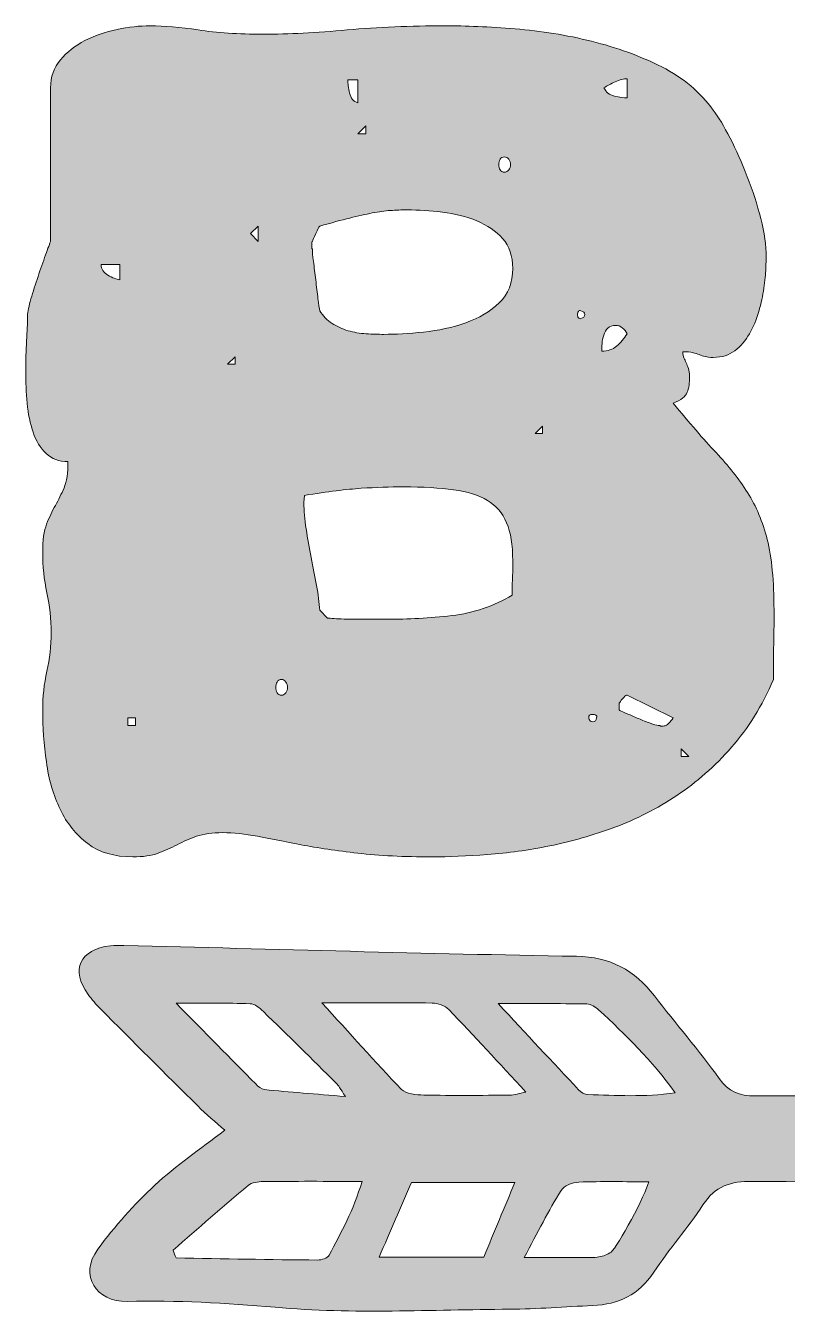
# Model space of a CAD drawing. Header units: inches. Extents: x 149 to 931, y -808 to -273.
# Drawn here: x 158.3 to 289.5, y -525.2 to -303.4 of the extents above; entities that cross this region are included whole.
import ezdxf

# ---------------------------------------------------------------- set-up
doc = ezdxf.new("R2010")
doc.units = ezdxf.units.IN
doc.header["$MEASUREMENT"] = 0
doc.layers.add('Layer 1', color=7, linetype='Continuous')

# ---------------------------------------------------------------- blocks, each defined once
blk = doc.blocks.new('block 3')
at = {"layer": 'Layer 1', "true_color": 0xffffff}
h = blk.add_hatch(color=7, dxfattribs=at)
h.dxf.hatch_style = 2
edge = h.paths.add_edge_path()
edge.add_spline(control_points=[(192.28, -442.31), (190.47, -442.31), (188.97, -442.52), (187.77, -442.94), (186.58, -443.36), (185.46, -443.85), (184.43, -444.4), (183.39, -444.94), (182.3, -445.43), (181.13, -445.85), (179.97, -446.27), (178.52, -446.48), (176.77, -446.48), (173.6, -446.48), (171.02, -445.72), (169.02, -444.2), (167.01, -442.68), (165.43, -440.71), (164.26, -438.29), (163.1, -435.86), (162.31, -433.15), (161.89, -430.14), (161.47, -427.14), (161.26, -424.15), (161.26, -421.18), (161.26, -418.91), (161.5, -416.7), (161.98, -414.53), (162.47, -412.37), (162.71, -410.16), (162.71, -407.89), (162.71, -405.57), (162.47, -403.27), (161.98, -401.01), (161.5, -398.75), (161.26, -396.42), (161.26, -394.03), (161.26, -391.96), (161.48, -390.34), (161.94, -389.18), (162.39, -388.02), (162.89, -386.95), (163.44, -385.98), (163.99, -385.01), (164.49, -383.99), (164.94, -382.93), (165.39, -381.86), (165.62, -380.36), (165.62, -378.42), (164.07, -378.42), (162.81, -377.95), (161.84, -377.01), (160.87, -376.08), (160.13, -374.86), (159.61, -373.38), (159.09, -371.89), (158.75, -370.23), (158.59, -368.38), (158.43, -366.54), (158.35, -364.7), (158.35, -362.86), (158.35, -361.01), (158.4, -359.27), (158.5, -357.62), (158.59, -355.97), (158.64, -354.63), (158.64, -353.6), (158.64, -352.95), (158.8, -352.03), (159.12, -350.84), (159.45, -349.64), (159.84, -348.38), (160.29, -347.05), (160.74, -345.73), (161.18, -344.47), (161.6, -343.27), (162.02, -342.08), (162.36, -341.16), (162.62, -340.51), (162.62, -340.51), (162.62, -314.04), (162.62, -314.04), (162.62, -312.17), (163.18, -310.57), (164.31, -309.24), (165.44, -307.92), (166.85, -306.82), (168.53, -305.94), (170.21, -305.07), (172.05, -304.43), (174.06, -304.01), (176.06, -303.59), (177.96, -303.38), (179.78, -303.38), (182.17, -303.38), (184.93, -303.62), (188.06, -304.1), (191.2, -304.59), (194.93, -304.83), (199.26, -304.83), (203.59, -304.83), (208.41, -304.59), (213.71, -304.1), (219.01, -303.62), (224.6, -303.38), (230.48, -303.38), (234.1, -303.38), (238.14, -303.55), (242.6, -303.91), (247.06, -304.26), (251.46, -304.97), (255.79, -306.04), (260.12, -307.11), (264.14, -308.58), (267.86, -310.45), (271.57, -312.33), (274.53, -314.82), (276.73, -317.92), (277.64, -319.08), (278.6, -320.68), (279.64, -322.72), (280.67, -324.75), (281.66, -326.97), (282.6, -329.36), (283.53, -331.75), (284.31, -334.16), (284.92, -336.58), (285.54, -339.01), (285.84, -341.22), (285.84, -343.23), (285.84, -343.55), (285.83, -344.19), (285.79, -345.16), (285.76, -346.13), (285.65, -347.26), (285.45, -348.56), (285.26, -349.85), (284.97, -351.19), (284.58, -352.58), (284.19, -353.97), (283.66, -355.25), (282.98, -356.41), (282.31, -357.57), (281.46, -358.54), (280.46, -359.32), (279.46, -360.09), (278.22, -360.48), (276.73, -360.48), (276.15, -360.48), (275.68, -360.43), (275.32, -360.34), (274.97, -360.24), (274.63, -360.13), (274.31, -360), (273.98, -359.87), (273.61, -359.75), (273.19, -359.66), (272.77, -359.56), (272.21, -359.51), (271.49, -359.51), (271.49, -359.97), (271.56, -360.32), (271.69, -360.58), (271.82, -360.84), (271.95, -361.11), (272.08, -361.4), (272.21, -361.69), (272.33, -362.02), (272.46, -362.37), (272.59, -362.73), (272.66, -363.2), (272.66, -363.78), (272.66, -364.88), (272.53, -365.78), (272.27, -366.49), (272.01, -367.2), (271.2, -367.82), (269.85, -368.34), (272.62, -371.76), (275.08, -374.6), (277.22, -376.87), (279.35, -379.13), (281.16, -381.42), (282.64, -383.75), (284.13, -386.08), (285.26, -388.78), (286.04, -391.85), (286.81, -394.92), (287.2, -398.97), (287.2, -404.01), (287.2, -404.47), (287.2, -405.26), (287.2, -406.39), (287.2, -407.52), (287.18, -408.72), (287.15, -409.98), (287.12, -411.24), (287.1, -412.44), (287.1, -413.57), (287.1, -414.7), (287.1, -415.49), (287.1, -415.94), (285.16, -420.46), (282.75, -424.36), (279.88, -427.62), (277, -430.89), (273.87, -433.65), (270.48, -435.91), (267.08, -438.18), (263.51, -440), (259.76, -441.39), (256.01, -442.78), (252.3, -443.85), (248.61, -444.59), (244.93, -445.33), (241.34, -445.83), (237.85, -446.09), (234.36, -446.35), (231.16, -446.48), (228.25, -446.48), (223.47, -446.48), (219.24, -446.27), (215.55, -445.85), (211.87, -445.43), (208.6, -444.94), (205.76, -444.4), (202.91, -443.85), (200.41, -443.36), (198.24, -442.94), (196.08, -442.52), (194.09, -442.31), (192.28, -442.31)], knot_values=[0, 0, 0, 0, 1, 1, 1, 2, 2, 2, 3, 3, 3, 4, 4, 4, 5, 5, 5, 6, 6, 6, 7, 7, 7, 8, 8, 8, 9, 9, 9, 10, 10, 10, 11, 11, 11, 12, 12, 12, 13, 13, 13, 14, 14, 14, 15, 15, 15, 16, 16, 16, 17, 17, 17, 18, 18, 18, 19, 19, 19, 20, 20, 20, 21, 21, 21, 22, 22, 22, 23, 23, 23, 24, 24, 24, 25, 25, 25, 26, 26, 26, 27, 27, 27, 28, 28, 28, 29, 29, 29, 30, 30, 30, 31, 31, 31, 32, 32, 32, 33, 33, 33, 34, 34, 34, 35, 35, 35, 36, 36, 36, 37, 37, 37, 38, 38, 38, 39, 39, 39, 40, 40, 40, 41, 41, 41, 42, 42, 42, 43, 43, 43, 44, 44, 44, 45, 45, 45, 46, 46, 46, 47, 47, 47, 48, 48, 48, 49, 49, 49, 50, 50, 50, 51, 51, 51, 52, 52, 52, 53, 53, 53, 54, 54, 54, 55, 55, 55, 56, 56, 56, 57, 57, 57, 58, 58, 58, 59, 59, 59, 60, 60, 60, 61, 61, 61, 62, 62, 62, 63, 63, 63, 64, 64, 64, 65, 65, 65, 66, 66, 66, 67, 67, 67, 68, 68, 68, 69, 69, 69, 70, 70, 70, 71, 71, 71, 72, 72, 72, 73, 73, 73, 74, 74, 74, 75, 75, 75, 76, 76, 76, 77, 77, 77, 77], degree=3, periodic=1)
edge = h.paths.add_edge_path()
edge.add_spline(control_points=[(171.34, -344.49), (171.34, -345.26), (171.73, -345.88), (172.5, -346.33), (173.28, -346.78), (173.96, -347.04), (174.54, -347.1), (174.54, -347.1), (174.54, -344.49), (174.54, -344.49), (174.54, -344.49), (171.34, -344.49), (171.34, -344.49)], knot_values=[0, 0, 0, 0, 1, 1, 1, 2, 2, 2, 3, 3, 3, 4, 4, 4, 4], degree=3, periodic=1)
h.paths.add_polyline_path([(175.9, -423.89), (177.25, -423.89), (177.25, -422.53), (175.9, -422.53)])
h.paths.add_polyline_path([(194.41, -360.39), (193.06, -361.65), (194.41, -361.65)])
h.paths.add_polyline_path([(198.39, -340.51), (198.39, -337.89), (197.03, -339.15)])
edge = h.paths.add_edge_path()
edge.add_spline(control_points=[(202.37, -415.94), (202.04, -415.94), (201.8, -416.09), (201.64, -416.38), (201.48, -416.67), (201.4, -416.98), (201.4, -417.3), (201.4, -417.62), (201.48, -417.93), (201.64, -418.22), (201.8, -418.51), (202.04, -418.65), (202.37, -418.65), (202.69, -418.65), (202.95, -418.51), (203.14, -418.22), (203.34, -417.93), (203.43, -417.62), (203.43, -417.3), (203.43, -416.98), (203.34, -416.67), (203.14, -416.38), (202.95, -416.09), (202.69, -415.94), (202.37, -415.94)], knot_values=[0, 0, 0, 0, 1, 1, 1, 2, 2, 2, 3, 3, 3, 4, 4, 4, 5, 5, 5, 6, 6, 6, 7, 7, 7, 8, 8, 8, 8], degree=3, periodic=1)
edge = h.paths.add_edge_path()
edge.add_spline(control_points=[(210.32, -405.37), (210.38, -405.37), (210.64, -405.39), (211.09, -405.42), (211.54, -405.45), (212.08, -405.49), (212.69, -405.52), (213.3, -405.55), (213.94, -405.57), (214.58, -405.57), (215.23, -405.57), (215.75, -405.57), (216.13, -405.57), (216.13, -405.57), (220.5, -405.57), (220.5, -405.57), (224.18, -405.57), (227.91, -405.36), (231.7, -404.93), (235.48, -404.51), (238.95, -403.34), (242.12, -401.4), (242.12, -401.2), (242.12, -400.81), (242.12, -400.23), (242.12, -399.65), (242.13, -399.05), (242.17, -398.44), (242.2, -397.83), (242.21, -397.23), (242.21, -396.65), (242.21, -396.06), (242.21, -395.68), (242.21, -395.48), (242.21, -392.77), (241.86, -390.59), (241.15, -388.94), (240.44, -387.29), (239.34, -386.01), (237.85, -385.11), (236.36, -384.2), (234.42, -383.59), (232.03, -383.27), (229.64, -382.94), (226.76, -382.78), (223.41, -382.78), (221.08, -382.78), (218.65, -382.86), (216.13, -383.02), (213.61, -383.19), (210.35, -383.59), (206.34, -384.23), (206.34, -384.36), (206.32, -384.57), (206.29, -384.87), (206.26, -385.16), (206.24, -385.37), (206.24, -385.5), (206.24, -386.85), (206.37, -388.36), (206.63, -390.01), (206.89, -391.65), (207.18, -393.3), (207.5, -394.95), (207.83, -396.6), (208.14, -398.2), (208.43, -399.75), (208.72, -401.3), (208.89, -402.72), (208.96, -404.01), (208.96, -404.01), (210.32, -405.37), (210.32, -405.37)], knot_values=[0, 0, 0, 0, 1, 1, 1, 2, 2, 2, 3, 3, 3, 4, 4, 4, 5, 5, 5, 6, 6, 6, 7, 7, 7, 8, 8, 8, 9, 9, 9, 10, 10, 10, 11, 11, 11, 12, 12, 12, 13, 13, 13, 14, 14, 14, 15, 15, 15, 16, 16, 16, 17, 17, 17, 18, 18, 18, 19, 19, 19, 20, 20, 20, 21, 21, 21, 22, 22, 22, 23, 23, 23, 24, 24, 24, 24], degree=3, periodic=1)
edge = h.paths.add_edge_path()
edge.add_spline(control_points=[(207.6, -341.09), (207.6, -341.22), (207.6, -341.37), (207.6, -341.53), (207.6, -341.69), (207.63, -341.8), (207.7, -341.87), (207.7, -342.25), (207.76, -342.95), (207.89, -343.95), (208.02, -344.95), (208.15, -346.02), (208.28, -347.15), (208.41, -348.28), (208.54, -349.35), (208.67, -350.35), (208.8, -351.35), (208.89, -352.05), (208.96, -352.44), (209.54, -353.34), (210.25, -354.07), (211.09, -354.62), (211.93, -355.17), (212.85, -355.58), (213.85, -355.88), (214.86, -356.17), (215.89, -356.35), (216.96, -356.41), (218.02, -356.47), (219.04, -356.51), (220.01, -356.51), (222.01, -356.51), (224.29, -356.38), (226.85, -356.12), (229.4, -355.86), (231.82, -355.33), (234.12, -354.52), (236.41, -353.71), (238.34, -352.57), (239.89, -351.08), (241.44, -349.59), (242.21, -347.62), (242.21, -345.16), (242.21, -343.03), (241.63, -341.32), (240.47, -340.02), (239.31, -338.73), (237.82, -337.71), (236.01, -336.97), (234.2, -336.23), (232.23, -335.73), (230.1, -335.47), (227.96, -335.21), (225.96, -335.08), (224.08, -335.08), (223.05, -335.08), (222.06, -335.11), (221.13, -335.18), (220.19, -335.24), (219.15, -335.39), (218.02, -335.61), (216.89, -335.84), (215.6, -336.13), (214.15, -336.49), (212.69, -336.84), (210.96, -337.31), (208.96, -337.89), (208.83, -338.02), (208.6, -338.44), (208.28, -339.15), (207.96, -339.86), (207.76, -340.32), (207.7, -340.51), (207.63, -340.51), (207.6, -340.57), (207.6, -340.7), (207.6, -340.83), (207.6, -340.96), (207.6, -341.09)], knot_values=[0, 0, 0, 0, 1, 1, 1, 2, 2, 2, 3, 3, 3, 4, 4, 4, 5, 5, 5, 6, 6, 6, 7, 7, 7, 8, 8, 8, 9, 9, 9, 10, 10, 10, 11, 11, 11, 12, 12, 12, 13, 13, 13, 14, 14, 14, 15, 15, 15, 16, 16, 16, 17, 17, 17, 18, 18, 18, 19, 19, 19, 20, 20, 20, 21, 21, 21, 22, 22, 22, 23, 23, 23, 24, 24, 24, 25, 25, 25, 26, 26, 26, 26], degree=3, periodic=1)
edge = h.paths.add_edge_path()
edge.add_spline(control_points=[(213.81, -312.68), (213.81, -313.33), (213.9, -314.09), (214.1, -314.96), (214.29, -315.84), (214.78, -316.4), (215.55, -316.66), (215.55, -316.66), (215.55, -312.68), (215.55, -312.68), (215.55, -312.68), (213.81, -312.68), (213.81, -312.68)], knot_values=[0, 0, 0, 0, 1, 1, 1, 2, 2, 2, 3, 3, 3, 4, 4, 4, 4], degree=3, periodic=1)
h.paths.add_polyline_path([(215.55, -321.99), (216.91, -321.99), (216.91, -320.63)])
edge = h.paths.add_edge_path()
edge.add_spline(control_points=[(240.76, -325.97), (240.44, -325.97), (240.19, -326.1), (240.03, -326.36), (239.87, -326.61), (239.79, -326.92), (239.79, -327.27), (239.79, -327.63), (239.87, -327.94), (240.03, -328.2), (240.19, -328.46), (240.44, -328.58), (240.76, -328.58), (241.08, -328.58), (241.34, -328.46), (241.54, -328.2), (241.73, -327.94), (241.83, -327.63), (241.83, -327.27), (241.83, -326.92), (241.73, -326.61), (241.54, -326.36), (241.34, -326.1), (241.08, -325.97), (240.76, -325.97)], knot_values=[0, 0, 0, 0, 1, 1, 1, 2, 2, 2, 3, 3, 3, 4, 4, 4, 5, 5, 5, 6, 6, 6, 7, 7, 7, 8, 8, 8, 8], degree=3, periodic=1)
h.paths.add_polyline_path([(246.09, -373.57), (247.35, -373.57), (247.35, -372.31)])
edge = h.paths.add_edge_path()
edge.add_spline(control_points=[(253.95, -352.44), (253.75, -352.37), (253.61, -352.42), (253.51, -352.58), (253.41, -352.74), (253.36, -352.92), (253.36, -353.11), (253.36, -353.31), (253.41, -353.49), (253.51, -353.65), (253.61, -353.81), (253.75, -353.86), (253.95, -353.79), (254.4, -353.66), (254.62, -353.44), (254.62, -353.11), (254.62, -352.79), (254.4, -352.57), (253.95, -352.44)], knot_values=[0, 0, 0, 0, 1, 1, 1, 2, 2, 2, 3, 3, 3, 4, 4, 4, 5, 5, 5, 6, 6, 6, 6], degree=3, periodic=1)
edge = h.paths.add_edge_path()
edge.add_spline(control_points=[(256.66, -422.53), (256.72, -422.34), (256.67, -422.19), (256.52, -422.1), (256.35, -422), (256.18, -421.95), (255.98, -421.95), (255.46, -421.95), (255.24, -422.14), (255.3, -422.53), (255.37, -422.98), (255.59, -423.21), (255.98, -423.21), (256.37, -423.21), (256.6, -422.98), (256.66, -422.53)], knot_values=[0, 0, 0, 0, 1, 1, 1, 2, 2, 2, 3, 3, 3, 4, 4, 4, 5, 5, 5, 5], degree=3, periodic=1)
edge = h.paths.add_edge_path()
edge.add_spline(control_points=[(259.96, -354.96), (259.37, -354.96), (258.92, -355.12), (258.6, -355.44), (258.27, -355.76), (258.03, -356.17), (257.87, -356.65), (257.71, -357.14), (257.61, -357.62), (257.58, -358.11), (257.55, -358.59), (257.53, -359.03), (257.53, -359.41), (258.57, -359.41), (259.42, -359.12), (260.1, -358.54), (260.78, -357.96), (261.38, -357.25), (261.9, -356.41), (261.7, -356.02), (261.43, -355.68), (261.07, -355.39), (260.72, -355.1), (260.35, -354.96), (259.96, -354.96)], knot_values=[0, 0, 0, 0, 1, 1, 1, 2, 2, 2, 3, 3, 3, 4, 4, 4, 5, 5, 5, 6, 6, 6, 7, 7, 7, 8, 8, 8, 8], degree=3, periodic=1)
edge = h.paths.add_edge_path()
edge.add_spline(control_points=[(261.9, -312.49), (261.31, -312.49), (260.63, -312.67), (259.86, -313.02), (259.08, -313.38), (258.44, -313.72), (257.92, -314.04), (258.24, -314.82), (258.84, -315.3), (259.71, -315.49), (260.59, -315.69), (261.31, -315.79), (261.9, -315.79), (261.9, -315.79), (261.9, -312.49), (261.9, -312.49)], knot_values=[0, 0, 0, 0, 1, 1, 1, 2, 2, 2, 3, 3, 3, 4, 4, 4, 5, 5, 5, 5], degree=3, periodic=1)
edge = h.paths.add_edge_path()
edge.add_spline(control_points=[(261.9, -418.65), (261.83, -418.59), (261.64, -418.72), (261.31, -419.04), (260.99, -419.37), (260.77, -419.66), (260.63, -419.92), (260.57, -419.98), (260.54, -420.08), (260.54, -420.21), (260.54, -420.34), (260.54, -420.46), (260.54, -420.59), (260.54, -420.66), (260.54, -420.77), (260.54, -420.93), (260.54, -421.09), (260.57, -421.21), (260.63, -421.27), (260.89, -421.4), (261.33, -421.6), (261.94, -421.85), (262.56, -422.11), (263.2, -422.39), (263.88, -422.68), (264.56, -422.97), (265.22, -423.23), (265.87, -423.45), (266.52, -423.68), (266.97, -423.83), (267.23, -423.89), (267.23, -423.89), (267.52, -423.89), (267.52, -423.89), (267.58, -423.95), (267.71, -423.99), (267.91, -423.99), (268.04, -423.99), (268.16, -423.97), (268.29, -423.94), (268.42, -423.91), (268.52, -423.89), (268.58, -423.89), (268.71, -423.83), (268.94, -423.62), (269.27, -423.26), (269.59, -422.91), (269.78, -422.66), (269.85, -422.53), (269.85, -422.53), (261.9, -418.65), (261.9, -418.65)], knot_values=[0, 0, 0, 0, 1, 1, 1, 2, 2, 2, 3, 3, 3, 4, 4, 4, 5, 5, 5, 6, 6, 6, 7, 7, 7, 8, 8, 8, 9, 9, 9, 10, 10, 10, 11, 11, 11, 12, 12, 12, 13, 13, 13, 14, 14, 14, 15, 15, 15, 16, 16, 16, 17, 17, 17, 17], degree=3, periodic=1)
h.paths.add_polyline_path([(271.2, -429.22), (272.56, -429.22), (271.2, -427.87)])
at = {"layer": 'Layer 1', "lineweight": 0}
for points in [[(215.55, -321.99), (216.91, -321.99), (216.91, -320.63), (215.55, -321.99)], [(198.39, -340.51), (198.39, -337.89), (197.03, -339.15), (198.39, -340.51)], [(194.41, -360.39), (193.06, -361.65), (194.41, -361.65), (194.41, -360.39)], [(246.09, -373.57), (247.35, -373.57), (247.35, -372.31), (246.09, -373.57)], [(175.9, -423.89), (177.25, -423.89), (177.25, -422.53), (175.9, -422.53), (175.9, -423.89)], [(271.2, -429.22), (272.56, -429.22), (271.2, -427.87), (271.2, -429.22)]]:
    blk.add_lwpolyline(points, dxfattribs=at)
for points, knots in [([(192.28, -442.31), (190.47, -442.31), (188.97, -442.52), (187.77, -442.94), (186.58, -443.36), (185.46, -443.85), (184.43, -444.4), (183.39, -444.94), (182.3, -445.43), (181.13, -445.85), (179.97, -446.27), (178.52, -446.48), (176.77, -446.48), (173.6, -446.48), (171.02, -445.72), (169.02, -444.2), (167.01, -442.68), (165.43, -440.71), (164.26, -438.29), (163.1, -435.86), (162.31, -433.15), (161.89, -430.14), (161.47, -427.14), (161.26, -424.15), (161.26, -421.18), (161.26, -418.91), (161.5, -416.7), (161.98, -414.53), (162.47, -412.37), (162.71, -410.16), (162.71, -407.89), (162.71, -405.57), (162.47, -403.27), (161.98, -401.01), (161.5, -398.75), (161.26, -396.42), (161.26, -394.03), (161.26, -391.96), (161.48, -390.34), (161.94, -389.18), (162.39, -388.02), (162.89, -386.95), (163.44, -385.98), (163.99, -385.01), (164.49, -383.99), (164.94, -382.93), (165.39, -381.86), (165.62, -380.36), (165.62, -378.42), (164.07, -378.42), (162.81, -377.95), (161.84, -377.01), (160.87, -376.08), (160.13, -374.86), (159.61, -373.38), (159.09, -371.89), (158.75, -370.23), (158.59, -368.38), (158.43, -366.54), (158.35, -364.7), (158.35, -362.86), (158.35, -361.01), (158.4, -359.27), (158.5, -357.62), (158.59, -355.97), (158.64, -354.63), (158.64, -353.6), (158.64, -352.95), (158.8, -352.03), (159.12, -350.84), (159.45, -349.64), (159.84, -348.38), (160.29, -347.05), (160.74, -345.73), (161.18, -344.47), (161.6, -343.27), (162.02, -342.08), (162.36, -341.16), (162.62, -340.51), (162.62, -340.51), (162.62, -314.04), (162.62, -314.04), (162.62, -312.17), (163.18, -310.57), (164.31, -309.24), (165.44, -307.92), (166.85, -306.82), (168.53, -305.94), (170.21, -305.07), (172.05, -304.43), (174.06, -304.01), (176.06, -303.59), (177.96, -303.38), (179.78, -303.38), (182.17, -303.38), (184.93, -303.62), (188.06, -304.1), (191.2, -304.59), (194.93, -304.83), (199.26, -304.83), (203.59, -304.83), (208.41, -304.59), (213.71, -304.1), (219.01, -303.62), (224.6, -303.38), (230.48, -303.38), (234.1, -303.38), (238.14, -303.55), (242.6, -303.91), (247.06, -304.26), (251.46, -304.97), (255.79, -306.04), (260.12, -307.11), (264.14, -308.58), (267.86, -310.45), (271.57, -312.33), (274.53, -314.82), (276.73, -317.92), (277.64, -319.08), (278.6, -320.68), (279.64, -322.72), (280.67, -324.75), (281.66, -326.97), (282.6, -329.36), (283.53, -331.75), (284.31, -334.16), (284.92, -336.58), (285.54, -339.01), (285.84, -341.22), (285.84, -343.23), (285.84, -343.55), (285.83, -344.19), (285.79, -345.16), (285.76, -346.13), (285.65, -347.26), (285.45, -348.56), (285.26, -349.85), (284.97, -351.19), (284.58, -352.58), (284.19, -353.97), (283.66, -355.25), (282.98, -356.41), (282.31, -357.57), (281.46, -358.54), (280.46, -359.32), (279.46, -360.09), (278.22, -360.48), (276.73, -360.48), (276.15, -360.48), (275.68, -360.43), (275.32, -360.34), (274.97, -360.24), (274.63, -360.13), (274.31, -360), (273.98, -359.87), (273.61, -359.75), (273.19, -359.66), (272.77, -359.56), (272.21, -359.51), (271.49, -359.51), (271.49, -359.97), (271.56, -360.32), (271.69, -360.58), (271.82, -360.84), (271.95, -361.11), (272.08, -361.4), (272.21, -361.69), (272.33, -362.02), (272.46, -362.37), (272.59, -362.73), (272.66, -363.2), (272.66, -363.78), (272.66, -364.88), (272.53, -365.78), (272.27, -366.49), (272.01, -367.2), (271.2, -367.82), (269.85, -368.34), (272.62, -371.76), (275.08, -374.6), (277.22, -376.87), (279.35, -379.13), (281.16, -381.42), (282.64, -383.75), (284.13, -386.08), (285.26, -388.78), (286.04, -391.85), (286.81, -394.92), (287.2, -398.97), (287.2, -404.01), (287.2, -404.47), (287.2, -405.26), (287.2, -406.39), (287.2, -407.52), (287.18, -408.72), (287.15, -409.98), (287.12, -411.24), (287.1, -412.44), (287.1, -413.57), (287.1, -414.7), (287.1, -415.49), (287.1, -415.94), (285.16, -420.46), (282.75, -424.36), (279.88, -427.62), (277, -430.89), (273.87, -433.65), (270.48, -435.91), (267.08, -438.18), (263.51, -440), (259.76, -441.39), (256.01, -442.78), (252.3, -443.85), (248.61, -444.59), (244.93, -445.33), (241.34, -445.83), (237.85, -446.09), (234.36, -446.35), (231.16, -446.48), (228.25, -446.48), (223.47, -446.48), (219.24, -446.27), (215.55, -445.85), (211.87, -445.43), (208.6, -444.94), (205.76, -444.4), (202.91, -443.85), (200.41, -443.36), (198.24, -442.94), (196.08, -442.52), (194.09, -442.31), (192.28, -442.31)], [0, 0, 0, 0, 1, 1, 1, 2, 2, 2, 3, 3, 3, 4, 4, 4, 5, 5, 5, 6, 6, 6, 7, 7, 7, 8, 8, 8, 9, 9, 9, 10, 10, 10, 11, 11, 11, 12, 12, 12, 13, 13, 13, 14, 14, 14, 15, 15, 15, 16, 16, 16, 17, 17, 17, 18, 18, 18, 19, 19, 19, 20, 20, 20, 21, 21, 21, 22, 22, 22, 23, 23, 23, 24, 24, 24, 25, 25, 25, 26, 26, 26, 27, 27, 27, 28, 28, 28, 29, 29, 29, 30, 30, 30, 31, 31, 31, 32, 32, 32, 33, 33, 33, 34, 34, 34, 35, 35, 35, 36, 36, 36, 37, 37, 37, 38, 38, 38, 39, 39, 39, 40, 40, 40, 41, 41, 41, 42, 42, 42, 43, 43, 43, 44, 44, 44, 45, 45, 45, 46, 46, 46, 47, 47, 47, 48, 48, 48, 49, 49, 49, 50, 50, 50, 51, 51, 51, 52, 52, 52, 53, 53, 53, 54, 54, 54, 55, 55, 55, 56, 56, 56, 57, 57, 57, 58, 58, 58, 59, 59, 59, 60, 60, 60, 61, 61, 61, 62, 62, 62, 63, 63, 63, 64, 64, 64, 65, 65, 65, 66, 66, 66, 67, 67, 67, 68, 68, 68, 69, 69, 69, 70, 70, 70, 71, 71, 71, 72, 72, 72, 73, 73, 73, 74, 74, 74, 75, 75, 75, 76, 76, 76, 77, 77, 77, 77]), ([(213.81, -312.68), (213.81, -313.33), (213.9, -314.09), (214.1, -314.96), (214.29, -315.84), (214.78, -316.4), (215.55, -316.66), (215.55, -316.66), (215.55, -312.68), (215.55, -312.68), (215.55, -312.68), (213.81, -312.68), (213.81, -312.68)], [0, 0, 0, 0, 1, 1, 1, 2, 2, 2, 3, 3, 3, 4, 4, 4, 4]), ([(261.9, -312.49), (261.31, -312.49), (260.63, -312.67), (259.86, -313.02), (259.08, -313.38), (258.44, -313.72), (257.92, -314.04), (258.24, -314.82), (258.84, -315.3), (259.71, -315.49), (260.59, -315.69), (261.31, -315.79), (261.9, -315.79), (261.9, -315.79), (261.9, -312.49), (261.9, -312.49)], [0, 0, 0, 0, 1, 1, 1, 2, 2, 2, 3, 3, 3, 4, 4, 4, 5, 5, 5, 5]), ([(240.76, -325.97), (240.44, -325.97), (240.19, -326.1), (240.03, -326.36), (239.87, -326.61), (239.79, -326.92), (239.79, -327.27), (239.79, -327.63), (239.87, -327.94), (240.03, -328.2), (240.19, -328.46), (240.44, -328.58), (240.76, -328.58), (241.08, -328.58), (241.34, -328.46), (241.54, -328.2), (241.73, -327.94), (241.83, -327.63), (241.83, -327.27), (241.83, -326.92), (241.73, -326.61), (241.54, -326.36), (241.34, -326.1), (241.08, -325.97), (240.76, -325.97)], [0, 0, 0, 0, 1, 1, 1, 2, 2, 2, 3, 3, 3, 4, 4, 4, 5, 5, 5, 6, 6, 6, 7, 7, 7, 8, 8, 8, 8]), ([(207.6, -341.09), (207.6, -341.22), (207.6, -341.37), (207.6, -341.53), (207.6, -341.69), (207.63, -341.8), (207.7, -341.87), (207.7, -342.25), (207.76, -342.95), (207.89, -343.95), (208.02, -344.95), (208.15, -346.02), (208.28, -347.15), (208.41, -348.28), (208.54, -349.35), (208.67, -350.35), (208.8, -351.35), (208.89, -352.05), (208.96, -352.44), (209.54, -353.34), (210.25, -354.07), (211.09, -354.62), (211.93, -355.17), (212.85, -355.58), (213.85, -355.88), (214.86, -356.17), (215.89, -356.35), (216.96, -356.41), (218.02, -356.47), (219.04, -356.51), (220.01, -356.51), (222.01, -356.51), (224.29, -356.38), (226.85, -356.12), (229.4, -355.86), (231.82, -355.33), (234.12, -354.52), (236.41, -353.71), (238.34, -352.57), (239.89, -351.08), (241.44, -349.59), (242.21, -347.62), (242.21, -345.16), (242.21, -343.03), (241.63, -341.32), (240.47, -340.02), (239.31, -338.73), (237.82, -337.71), (236.01, -336.97), (234.2, -336.23), (232.23, -335.73), (230.1, -335.47), (227.96, -335.21), (225.96, -335.08), (224.08, -335.08), (223.05, -335.08), (222.06, -335.11), (221.13, -335.18), (220.19, -335.24), (219.15, -335.39), (218.02, -335.61), (216.89, -335.84), (215.6, -336.13), (214.15, -336.49), (212.69, -336.84), (210.96, -337.31), (208.96, -337.89), (208.83, -338.02), (208.6, -338.44), (208.28, -339.15), (207.96, -339.86), (207.76, -340.32), (207.7, -340.51), (207.63, -340.51), (207.6, -340.57), (207.6, -340.7), (207.6, -340.83), (207.6, -340.96), (207.6, -341.09)], [0, 0, 0, 0, 1, 1, 1, 2, 2, 2, 3, 3, 3, 4, 4, 4, 5, 5, 5, 6, 6, 6, 7, 7, 7, 8, 8, 8, 9, 9, 9, 10, 10, 10, 11, 11, 11, 12, 12, 12, 13, 13, 13, 14, 14, 14, 15, 15, 15, 16, 16, 16, 17, 17, 17, 18, 18, 18, 19, 19, 19, 20, 20, 20, 21, 21, 21, 22, 22, 22, 23, 23, 23, 24, 24, 24, 25, 25, 25, 26, 26, 26, 26]), ([(171.34, -344.49), (171.34, -345.26), (171.73, -345.88), (172.5, -346.33), (173.28, -346.78), (173.96, -347.04), (174.54, -347.1), (174.54, -347.1), (174.54, -344.49), (174.54, -344.49), (174.54, -344.49), (171.34, -344.49), (171.34, -344.49)], [0, 0, 0, 0, 1, 1, 1, 2, 2, 2, 3, 3, 3, 4, 4, 4, 4]), ([(253.95, -352.44), (253.75, -352.37), (253.61, -352.42), (253.51, -352.58), (253.41, -352.74), (253.36, -352.92), (253.36, -353.11), (253.36, -353.31), (253.41, -353.49), (253.51, -353.65), (253.61, -353.81), (253.75, -353.86), (253.95, -353.79), (254.4, -353.66), (254.62, -353.44), (254.62, -353.11), (254.62, -352.79), (254.4, -352.57), (253.95, -352.44)], [0, 0, 0, 0, 1, 1, 1, 2, 2, 2, 3, 3, 3, 4, 4, 4, 5, 5, 5, 6, 6, 6, 6]), ([(259.96, -354.96), (259.37, -354.96), (258.92, -355.12), (258.6, -355.44), (258.27, -355.76), (258.03, -356.17), (257.87, -356.65), (257.71, -357.14), (257.61, -357.62), (257.58, -358.11), (257.55, -358.59), (257.53, -359.03), (257.53, -359.41), (258.57, -359.41), (259.42, -359.12), (260.1, -358.54), (260.78, -357.96), (261.38, -357.25), (261.9, -356.41), (261.7, -356.02), (261.43, -355.68), (261.07, -355.39), (260.72, -355.1), (260.35, -354.96), (259.96, -354.96)], [0, 0, 0, 0, 1, 1, 1, 2, 2, 2, 3, 3, 3, 4, 4, 4, 5, 5, 5, 6, 6, 6, 7, 7, 7, 8, 8, 8, 8]), ([(210.32, -405.37), (210.38, -405.37), (210.64, -405.39), (211.09, -405.42), (211.54, -405.45), (212.08, -405.49), (212.69, -405.52), (213.3, -405.55), (213.94, -405.57), (214.58, -405.57), (215.23, -405.57), (215.75, -405.57), (216.13, -405.57), (216.13, -405.57), (220.5, -405.57), (220.5, -405.57), (224.18, -405.57), (227.91, -405.36), (231.7, -404.93), (235.48, -404.51), (238.95, -403.34), (242.12, -401.4), (242.12, -401.2), (242.12, -400.81), (242.12, -400.23), (242.12, -399.65), (242.13, -399.05), (242.17, -398.44), (242.2, -397.83), (242.21, -397.23), (242.21, -396.65), (242.21, -396.06), (242.21, -395.68), (242.21, -395.48), (242.21, -392.77), (241.86, -390.59), (241.15, -388.94), (240.44, -387.29), (239.34, -386.01), (237.85, -385.11), (236.36, -384.2), (234.42, -383.59), (232.03, -383.27), (229.64, -382.94), (226.76, -382.78), (223.41, -382.78), (221.08, -382.78), (218.65, -382.86), (216.13, -383.02), (213.61, -383.19), (210.35, -383.59), (206.34, -384.23), (206.34, -384.36), (206.32, -384.57), (206.29, -384.87), (206.26, -385.16), (206.24, -385.37), (206.24, -385.5), (206.24, -386.85), (206.37, -388.36), (206.63, -390.01), (206.89, -391.65), (207.18, -393.3), (207.5, -394.95), (207.83, -396.6), (208.14, -398.2), (208.43, -399.75), (208.72, -401.3), (208.89, -402.72), (208.96, -404.01), (208.96, -404.01), (210.32, -405.37), (210.32, -405.37)], [0, 0, 0, 0, 1, 1, 1, 2, 2, 2, 3, 3, 3, 4, 4, 4, 5, 5, 5, 6, 6, 6, 7, 7, 7, 8, 8, 8, 9, 9, 9, 10, 10, 10, 11, 11, 11, 12, 12, 12, 13, 13, 13, 14, 14, 14, 15, 15, 15, 16, 16, 16, 17, 17, 17, 18, 18, 18, 19, 19, 19, 20, 20, 20, 21, 21, 21, 22, 22, 22, 23, 23, 23, 24, 24, 24, 24]), ([(202.37, -415.94), (202.04, -415.94), (201.8, -416.09), (201.64, -416.38), (201.48, -416.67), (201.4, -416.98), (201.4, -417.3), (201.4, -417.62), (201.48, -417.93), (201.64, -418.22), (201.8, -418.51), (202.04, -418.65), (202.37, -418.65), (202.69, -418.65), (202.95, -418.51), (203.14, -418.22), (203.34, -417.93), (203.43, -417.62), (203.43, -417.3), (203.43, -416.98), (203.34, -416.67), (203.14, -416.38), (202.95, -416.09), (202.69, -415.94), (202.37, -415.94)], [0, 0, 0, 0, 1, 1, 1, 2, 2, 2, 3, 3, 3, 4, 4, 4, 5, 5, 5, 6, 6, 6, 7, 7, 7, 8, 8, 8, 8]), ([(261.9, -418.65), (261.83, -418.59), (261.64, -418.72), (261.31, -419.04), (260.99, -419.37), (260.77, -419.66), (260.63, -419.92), (260.57, -419.98), (260.54, -420.08), (260.54, -420.21), (260.54, -420.34), (260.54, -420.46), (260.54, -420.59), (260.54, -420.66), (260.54, -420.77), (260.54, -420.93), (260.54, -421.09), (260.57, -421.21), (260.63, -421.27), (260.89, -421.4), (261.33, -421.6), (261.94, -421.85), (262.56, -422.11), (263.2, -422.39), (263.88, -422.68), (264.56, -422.97), (265.22, -423.23), (265.87, -423.45), (266.52, -423.68), (266.97, -423.83), (267.23, -423.89), (267.23, -423.89), (267.52, -423.89), (267.52, -423.89), (267.58, -423.95), (267.71, -423.99), (267.91, -423.99), (268.04, -423.99), (268.16, -423.97), (268.29, -423.94), (268.42, -423.91), (268.52, -423.89), (268.58, -423.89), (268.71, -423.83), (268.94, -423.62), (269.27, -423.26), (269.59, -422.91), (269.78, -422.66), (269.85, -422.53), (269.85, -422.53), (261.9, -418.65), (261.9, -418.65)], [0, 0, 0, 0, 1, 1, 1, 2, 2, 2, 3, 3, 3, 4, 4, 4, 5, 5, 5, 6, 6, 6, 7, 7, 7, 8, 8, 8, 9, 9, 9, 10, 10, 10, 11, 11, 11, 12, 12, 12, 13, 13, 13, 14, 14, 14, 15, 15, 15, 16, 16, 16, 17, 17, 17, 17]), ([(256.66, -422.53), (256.72, -422.34), (256.67, -422.19), (256.52, -422.1), (256.35, -422), (256.18, -421.95), (255.98, -421.95), (255.46, -421.95), (255.24, -422.14), (255.3, -422.53), (255.37, -422.98), (255.59, -423.21), (255.98, -423.21), (256.37, -423.21), (256.6, -422.98), (256.66, -422.53)], [0, 0, 0, 0, 1, 1, 1, 2, 2, 2, 3, 3, 3, 4, 4, 4, 5, 5, 5, 5])]:
    blk.add_open_spline(points, degree=3, knots=knots, dxfattribs=at)
blk = doc.blocks.new('block 5')
at = {"layer": 'Layer 1', "true_color": 0xe43b40}
h = blk.add_hatch(color=13, dxfattribs=at)
h.dxf.hatch_style = 2
edge = h.paths.add_edge_path()
edge.add_spline(control_points=[(375.64, -487.8), (377.8, -492.77), (379.75, -497.27), (381.98, -502.41), (379.82, -502.47), (378.06, -502.57), (376.3, -502.57), (345.36, -502.54), (314.43, -502.56), (283.49, -502.36), (279.74, -502.34), (277.09, -503.13), (274.97, -506.4), (272.38, -510.41), (269.12, -514), (266.5, -518.01), (263.95, -521.9), (260.43, -523.54), (256, -523.74), (251.21, -523.96), (246.42, -524.33), (241.63, -524.37), (228.19, -524.46), (214.75, -525.24), (201.3, -524.04), (192.84, -523.29), (184.3, -522.83), (175.82, -523.03), (170.46, -523.15), (167.46, -518.53), (170.76, -514.03), (173.67, -510.07), (177.02, -506.36), (180.6, -503.01), (184.2, -499.65), (188.34, -496.86), (192.61, -493.53), (191.03, -492.13), (189.43, -490.82), (187.97, -489.37), (182.36, -483.83), (176.78, -478.25), (171.22, -472.66), (170.45, -471.89), (169.74, -471.07), (169.1, -470.19), (166.01, -465.95), (167.64, -462.39), (172.93, -461.8), (173.69, -461.71), (174.47, -461.72), (175.24, -461.74), (201.22, -462.38), (227.19, -463.16), (253.16, -463.6), (259.02, -463.7), (263.18, -466.01), (266.61, -470.42), (270.31, -475.18), (274.25, -479.77), (277.76, -484.66), (279.42, -486.96), (281.21, -487.65), (283.93, -487.65), (311.31, -487.63), (338.69, -487.73), (366.07, -487.8), (369.16, -487.81), (372.25, -487.8), (375.64, -487.8)], knot_values=[0, 0, 0, 0, 1, 1, 1, 2, 2, 2, 3, 3, 3, 4, 4, 4, 5, 5, 5, 6, 6, 6, 7, 7, 7, 8, 8, 8, 9, 9, 9, 10, 10, 10, 11, 11, 11, 12, 12, 12, 13, 13, 13, 14, 14, 14, 15, 15, 15, 16, 16, 16, 17, 17, 17, 18, 18, 18, 19, 19, 19, 20, 20, 20, 21, 21, 21, 22, 22, 22, 23, 23, 23, 23], degree=3, periodic=1)
edge = h.paths.add_edge_path()
edge.add_spline(control_points=[(209.35, -471.61), (214.14, -476.86), (218.48, -481.8), (223.05, -486.52), (223.85, -487.34), (225.59, -487.47), (226.91, -487.5), (231.84, -487.6), (236.78, -487.56), (241.71, -487.51), (242.51, -487.51), (243.3, -487.22), (244.47, -486.98), (239.81, -481.96), (235.57, -477.3), (231.19, -472.75), (230.54, -472.08), (229.31, -471.67), (228.34, -471.66), (222.04, -471.56), (215.73, -471.61), (209.35, -471.61)], knot_values=[0, 0, 0, 0, 1, 1, 1, 2, 2, 2, 3, 3, 3, 4, 4, 4, 5, 5, 5, 6, 6, 6, 7, 7, 7, 7], degree=3, periodic=1)
edge = h.paths.add_edge_path()
edge.add_spline(control_points=[(183.71, -514.19), (183.88, -514.64), (184.06, -515.09), (184.23, -515.55), (192.35, -515.68), (200.47, -515.84), (208.59, -515.91), (209.27, -515.92), (210.32, -515.57), (210.59, -515.06), (212.63, -511.21), (214.8, -507.38), (216.25, -502.36), (210.01, -502.36), (204.62, -502.33), (199.23, -502.39), (198.35, -502.4), (197.27, -502.55), (196.64, -503.07), (192.28, -506.71), (188.01, -510.47), (183.71, -514.19)], knot_values=[0, 0, 0, 0, 1, 1, 1, 2, 2, 2, 3, 3, 3, 4, 4, 4, 5, 5, 5, 6, 6, 6, 7, 7, 7, 7], degree=3, periodic=1)
edge = h.paths.add_edge_path()
edge.add_spline(control_points=[(239.7, -471.76), (244.59, -477), (249.05, -481.8), (253.56, -486.57), (253.95, -486.99), (254.6, -487.4), (255.14, -487.41), (259.97, -487.52), (264.82, -487.91), (270.18, -487.12), (266.13, -481.49), (261.63, -477.1), (257, -472.83), (256.46, -472.33), (255.67, -471.82), (254.99, -471.81), (250.13, -471.72), (245.27, -471.76), (239.7, -471.76)], knot_values=[0, 0, 0, 0, 1, 1, 1, 2, 2, 2, 3, 3, 3, 4, 4, 4, 5, 5, 5, 6, 6, 6, 6], degree=3, periodic=1)
edge = h.paths.add_edge_path()
edge.add_spline(control_points=[(224.8, -502.53), (222.96, -506.78), (221.13, -510.96), (219.2, -515.39), (225.59, -515.39), (231.5, -515.39), (237.21, -515.39), (239.06, -510.96), (240.76, -506.91), (242.58, -502.53), (236.38, -502.53), (230.7, -502.53), (224.8, -502.53)], knot_values=[0, 0, 0, 0, 1, 1, 1, 2, 2, 2, 3, 3, 3, 4, 4, 4, 4], degree=3, periodic=1)
edge = h.paths.add_edge_path()
edge.add_spline(control_points=[(184.25, -471.7), (189.28, -476.8), (193.6, -481.19), (197.94, -485.56), (198.36, -485.98), (198.91, -486.5), (199.45, -486.55), (203.8, -486.98), (208.17, -487.31), (213.42, -487.74), (212.46, -486.36), (212.2, -485.84), (211.81, -485.45), (207.65, -481.32), (203.48, -477.2), (199.27, -473.12), (198.64, -472.51), (197.76, -471.79), (196.98, -471.77), (193.04, -471.63), (189.09, -471.7), (184.25, -471.7)], knot_values=[0, 0, 0, 0, 1, 1, 1, 2, 2, 2, 3, 3, 3, 4, 4, 4, 5, 5, 5, 6, 6, 6, 7, 7, 7, 7], degree=3, periodic=1)
edge = h.paths.add_edge_path()
edge.add_spline(control_points=[(244.17, -515.48), (248.17, -515.48), (251.23, -515.48), (254.3, -515.47), (255.22, -515.47), (256.16, -515.52), (257.06, -515.36), (257.78, -515.24), (258.55, -514.97), (259.13, -514.53), (260.32, -513.62), (265.15, -504.54), (265.63, -502.43), (261.58, -502.43), (257.58, -502.33), (253.59, -502.49), (252.52, -502.54), (251.03, -503.1), (250.53, -503.91), (248.38, -507.42), (246.53, -511.11), (244.17, -515.48)], knot_values=[0, 0, 0, 0, 1, 1, 1, 2, 2, 2, 3, 3, 3, 4, 4, 4, 5, 5, 5, 6, 6, 6, 7, 7, 7, 7], degree=3, periodic=1)
at = {"layer": 'Layer 1', "lineweight": 0}
for points, knots in [([(375.64, -487.8), (377.8, -492.77), (379.75, -497.27), (381.98, -502.41), (379.82, -502.47), (378.06, -502.57), (376.3, -502.57), (345.36, -502.54), (314.43, -502.56), (283.49, -502.36), (279.74, -502.34), (277.09, -503.13), (274.97, -506.4), (272.38, -510.41), (269.12, -514), (266.5, -518.01), (263.95, -521.9), (260.43, -523.54), (256, -523.74), (251.21, -523.96), (246.42, -524.33), (241.63, -524.37), (228.19, -524.46), (214.75, -525.24), (201.3, -524.04), (192.84, -523.29), (184.3, -522.83), (175.82, -523.03), (170.46, -523.15), (167.46, -518.53), (170.76, -514.03), (173.67, -510.07), (177.02, -506.36), (180.6, -503.01), (184.2, -499.65), (188.34, -496.86), (192.61, -493.53), (191.03, -492.13), (189.43, -490.82), (187.97, -489.37), (182.36, -483.83), (176.78, -478.25), (171.22, -472.66), (170.45, -471.89), (169.74, -471.07), (169.1, -470.19), (166.01, -465.95), (167.64, -462.39), (172.93, -461.8), (173.69, -461.71), (174.47, -461.72), (175.24, -461.74), (201.22, -462.38), (227.19, -463.16), (253.16, -463.6), (259.02, -463.7), (263.18, -466.01), (266.61, -470.42), (270.31, -475.18), (274.25, -479.77), (277.76, -484.66), (279.42, -486.96), (281.21, -487.65), (283.93, -487.65), (311.31, -487.63), (338.69, -487.73), (366.07, -487.8), (369.16, -487.81), (372.25, -487.8), (375.64, -487.8)], [0, 0, 0, 0, 1, 1, 1, 2, 2, 2, 3, 3, 3, 4, 4, 4, 5, 5, 5, 6, 6, 6, 7, 7, 7, 8, 8, 8, 9, 9, 9, 10, 10, 10, 11, 11, 11, 12, 12, 12, 13, 13, 13, 14, 14, 14, 15, 15, 15, 16, 16, 16, 17, 17, 17, 18, 18, 18, 19, 19, 19, 20, 20, 20, 21, 21, 21, 22, 22, 22, 23, 23, 23, 23]), ([(184.25, -471.7), (189.28, -476.8), (193.6, -481.19), (197.94, -485.56), (198.36, -485.98), (198.91, -486.5), (199.45, -486.55), (203.8, -486.98), (208.17, -487.31), (213.42, -487.74), (212.46, -486.36), (212.2, -485.84), (211.81, -485.45), (207.65, -481.32), (203.48, -477.2), (199.27, -473.12), (198.64, -472.51), (197.76, -471.79), (196.98, -471.77), (193.04, -471.63), (189.09, -471.7), (184.25, -471.7)], [0, 0, 0, 0, 1, 1, 1, 2, 2, 2, 3, 3, 3, 4, 4, 4, 5, 5, 5, 6, 6, 6, 7, 7, 7, 7]), ([(209.35, -471.61), (214.14, -476.86), (218.48, -481.8), (223.05, -486.52), (223.85, -487.34), (225.59, -487.47), (226.91, -487.5), (231.84, -487.6), (236.78, -487.56), (241.71, -487.51), (242.51, -487.51), (243.3, -487.22), (244.47, -486.98), (239.81, -481.96), (235.57, -477.3), (231.19, -472.75), (230.54, -472.08), (229.31, -471.67), (228.34, -471.66), (222.04, -471.56), (215.73, -471.61), (209.35, -471.61)], [0, 0, 0, 0, 1, 1, 1, 2, 2, 2, 3, 3, 3, 4, 4, 4, 5, 5, 5, 6, 6, 6, 7, 7, 7, 7]), ([(239.7, -471.76), (244.59, -477), (249.05, -481.8), (253.56, -486.57), (253.95, -486.99), (254.6, -487.4), (255.14, -487.41), (259.97, -487.52), (264.82, -487.91), (270.18, -487.12), (266.13, -481.49), (261.63, -477.1), (257, -472.83), (256.46, -472.33), (255.67, -471.82), (254.99, -471.81), (250.13, -471.72), (245.27, -471.76), (239.7, -471.76)], [0, 0, 0, 0, 1, 1, 1, 2, 2, 2, 3, 3, 3, 4, 4, 4, 5, 5, 5, 6, 6, 6, 6]), ([(183.71, -514.19), (183.88, -514.64), (184.06, -515.09), (184.23, -515.55), (192.35, -515.68), (200.47, -515.84), (208.59, -515.91), (209.27, -515.92), (210.32, -515.57), (210.59, -515.06), (212.63, -511.21), (214.8, -507.38), (216.25, -502.36), (210.01, -502.36), (204.62, -502.33), (199.23, -502.39), (198.35, -502.4), (197.27, -502.55), (196.64, -503.07), (192.28, -506.71), (188.01, -510.47), (183.71, -514.19)], [0, 0, 0, 0, 1, 1, 1, 2, 2, 2, 3, 3, 3, 4, 4, 4, 5, 5, 5, 6, 6, 6, 7, 7, 7, 7]), ([(224.8, -502.53), (222.96, -506.78), (221.13, -510.96), (219.2, -515.39), (225.59, -515.39), (231.5, -515.39), (237.21, -515.39), (239.06, -510.96), (240.76, -506.91), (242.58, -502.53), (236.38, -502.53), (230.7, -502.53), (224.8, -502.53)], [0, 0, 0, 0, 1, 1, 1, 2, 2, 2, 3, 3, 3, 4, 4, 4, 4]), ([(244.17, -515.48), (248.17, -515.48), (251.23, -515.48), (254.3, -515.47), (255.22, -515.47), (256.16, -515.52), (257.06, -515.36), (257.78, -515.24), (258.55, -514.97), (259.13, -514.53), (260.32, -513.62), (265.15, -504.54), (265.63, -502.43), (261.58, -502.43), (257.58, -502.33), (253.59, -502.49), (252.52, -502.54), (251.03, -503.1), (250.53, -503.91), (248.38, -507.42), (246.53, -511.11), (244.17, -515.48)], [0, 0, 0, 0, 1, 1, 1, 2, 2, 2, 3, 3, 3, 4, 4, 4, 5, 5, 5, 6, 6, 6, 7, 7, 7, 7])]:
    blk.add_open_spline(points, degree=3, knots=knots, dxfattribs=at)
blk = doc.blocks.new('block 2')
at = {"layer": 'Layer 1'}
for name in ['block 3', 'block 5']:
    blk.add_blockref(name, (0, 0), dxfattribs=at)

msp = doc.modelspace()

# ---------------------------------------------------------------- block references
at = {"layer": 'Layer 1'}
msp.add_blockref('block 2', (0, 0), dxfattribs=at)

doc.saveas('drawing.dxf')
